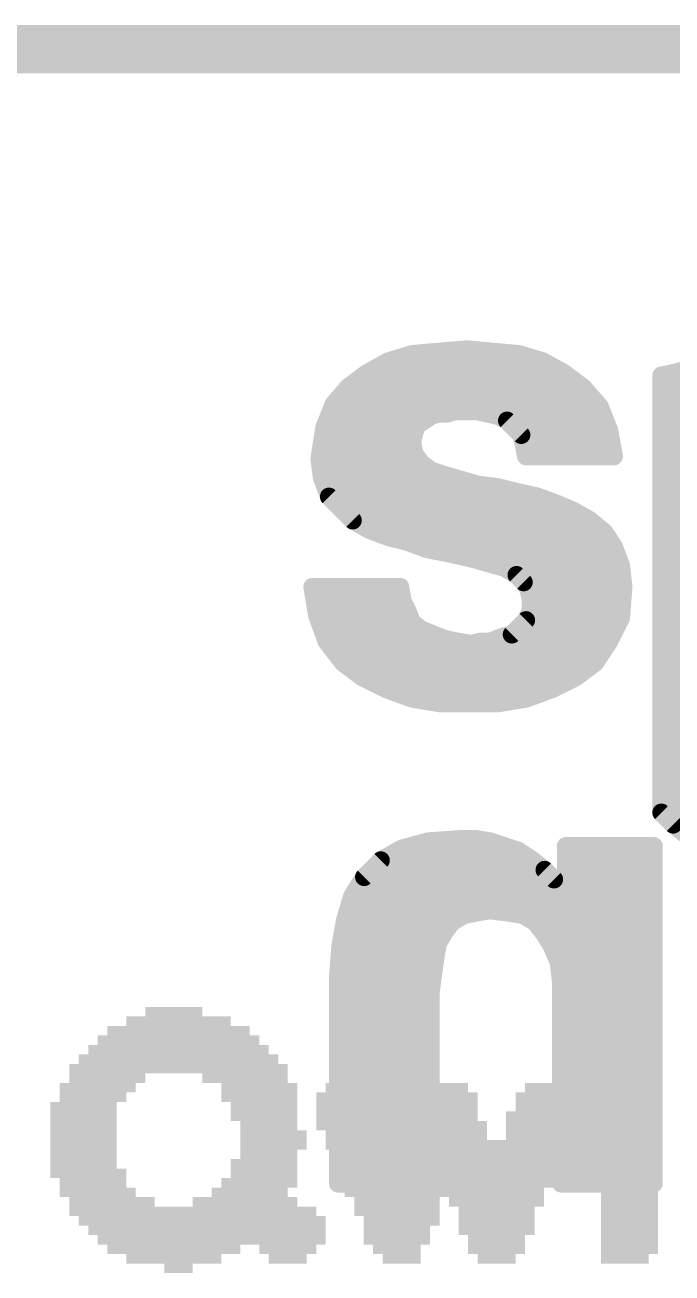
# Model space of a CAD drawing. Extents: x -29.2 to 57.4, y -24.7 to 35.4.
# Drawn here: x 6.02 to 8.75, y 20.25 to 25.5 of the extents above; entities that cross this region are included whole.
import ezdxf

# ---------------------------------------------------------------- set-up
doc = ezdxf.new("R2010")
doc.units = 0
for name, color, linetype in [('1', 12, 'CONTINUOUS'), ('16', 132, 'CONTINUOUS'), ('20', 31, 'CONTINUOUS'), ('21', 41, 'CONTINUOUS'), ('22', 40, 'CONTINUOUS')]:
    doc.layers.add(name, color=color, linetype=linetype)

# ---------------------------------------------------------------- blocks, each defined once
blk = doc.blocks.new('RECT')
blk.add_solid([(-0.5, -0.5), (0.5, -0.5), (-0.5, 0.5), (0.5, 0.5)])

msp = doc.modelspace()

# ---------------------------------------------------------------- linework, layer by layer
at = {"layer": '1', "const_width": 0.2032}
msp.add_lwpolyline([(25.4, 25.4), (0, 25.4)], dxfattribs=at)
at = {"layer": '16', "const_width": 0.2032}
msp.add_lwpolyline([(25.4, 25.4), (0, 25.4)], dxfattribs=at)
at = {"layer": '20', "const_width": 0.2032}
msp.add_lwpolyline([(25.4, 25.4), (0, 25.4)], dxfattribs=at)
at = {"layer": '21', "const_width": 0.0762}
for points in [[(7.761, 24.126), (7.881, 24.136)], [(7.881, 24.136), (8.101, 24.116)], [(7.461, 24.036), (7.551, 24.086)], [(7.5388, 24.0792), (8.2132, 24.0792)], [(7.551, 24.086), (7.651, 24.116)], [(7.651, 24.116), (7.761, 24.126)], [(8.101, 24.116), (8.201, 24.086)], [(8.201, 24.086), (8.291, 24.036)], [(7.381, 23.976), (7.461, 24.036)], [(8.291, 24.036), (8.371, 23.976)], [(8.701, 24.026), (8.751, 24.036)], [(8.701, 22.186), (8.701, 24.026)], [(8.751, 24.036), (8.791, 24.046)], [(7.321, 23.906), (7.381, 23.976)], [(7.417, 24.003), (8.335, 24.003)], [(8.371, 23.976), (8.441, 23.896)], [(8.701, 24.003), (9.071, 24.003)], [(7.3388, 23.9268), (8.414, 23.9268)], [(8.701, 23.9268), (9.071, 23.9268)], [(7.281, 23.806), (7.321, 23.906)], [(7.761, 23.866), (7.731, 23.856)], [(7.801, 23.866), (7.761, 23.866)], [(7.831, 23.876), (7.801, 23.866)], [(7.921, 23.876), (7.831, 23.876)], [(7.971, 23.866), (7.921, 23.876)], [(8.011, 23.856), (7.971, 23.866)], [(8.441, 23.896), (8.481, 23.796)], [(7.2988, 23.8506), (7.7229, 23.8506)], [(7.671, 23.816), (7.661, 23.786)], [(7.731, 23.856), (7.671, 23.816)], [(8.051, 23.836), (8.011, 23.856)], [(8.0218, 23.8506), (8.4592, 23.8506)], [(8.111, 23.776), (8.051, 23.836)], [(8.701, 23.8506), (10.0133, 23.8506)], [(7.261, 23.676), (7.281, 23.806)], [(7.2761, 23.7744), (7.6581, 23.7744)], [(7.661, 23.786), (7.651, 23.746)], [(8.121, 23.736), (8.111, 23.776)], [(8.1114, 23.7744), (8.4849, 23.7744)], [(8.481, 23.796), (8.501, 23.686)], [(8.701, 23.7744), (9.2186, 23.7744)], [(7.651, 23.746), (7.661, 23.696)], [(8.131, 23.686), (8.121, 23.736)], [(7.271, 23.596), (7.261, 23.676)], [(7.2644, 23.6982), (7.6606, 23.6982)], [(7.661, 23.696), (7.691, 23.656)], [(7.691, 23.656), (7.731, 23.626)], [(8.1286, 23.6982), (8.4988, 23.6982)], [(8.501, 23.686), (8.131, 23.686)], [(8.701, 23.6982), (9.1428, 23.6982)], [(7.2678, 23.622), (7.743, 23.622)], [(7.731, 23.626), (7.791, 23.606)], [(7.791, 23.606), (7.931, 23.566)], [(8.701, 23.622), (9.11, 23.622)], [(7.301, 23.516), (7.271, 23.596)], [(7.931, 23.566), (8.011, 23.556)], [(8.011, 23.556), (8.091, 23.536)], [(7.2898, 23.5458), (8.0518, 23.5458)], [(7.401, 23.416), (7.301, 23.516)], [(8.091, 23.536), (8.181, 23.516)], [(8.181, 23.516), (8.261, 23.486)], [(8.701, 23.5458), (9.091, 23.5458)], [(7.3474, 23.4696), (8.2993, 23.4696)], [(8.261, 23.486), (8.331, 23.456)], [(8.331, 23.456), (8.401, 23.416)], [(8.701, 23.4696), (9.0719, 23.4696)], [(7.471, 23.376), (7.401, 23.416)], [(7.4405, 23.3934), (8.4281, 23.3934)], [(8.401, 23.416), (8.461, 23.366)], [(8.701, 23.3934), (9.071, 23.3934)], [(7.551, 23.346), (7.471, 23.376)], [(7.631, 23.326), (7.551, 23.346)], [(8.461, 23.366), (8.501, 23.306)], [(7.711, 23.296), (7.631, 23.326)], [(7.6545, 23.3172), (8.4935, 23.3172)], [(7.811, 23.276), (7.711, 23.296)], [(8.501, 23.306), (8.531, 23.226)], [(8.701, 23.3172), (9.071, 23.3172)], [(7.901, 23.256), (7.811, 23.276)], [(8.041, 23.216), (7.901, 23.256)], [(7.9535, 23.241), (8.5254, 23.241)], [(8.701, 23.241), (9.0847, 23.241)], [(8.091, 23.186), (8.041, 23.216)], [(8.121, 23.156), (8.091, 23.186)], [(8.531, 23.226), (8.541, 23.136)], [(7.251, 23.016), (7.231, 23.136)], [(7.231, 23.136), (7.601, 23.136)], [(7.601, 23.136), (7.611, 23.076)], [(8.1122, 23.1648), (8.5378, 23.1648)], [(8.141, 23.126), (8.121, 23.156)], [(8.541, 23.136), (8.531, 23.006)], [(8.701, 23.1648), (9.1038, 23.1648)], [(7.2389, 23.0886), (7.6089, 23.0886)], [(8.151, 23.086), (8.141, 23.126)], [(8.1503, 23.0886), (8.5374, 23.0886)], [(8.151, 23.036), (8.151, 23.086)], [(8.701, 23.0886), (9.1426, 23.0886)], [(7.611, 23.076), (7.631, 23.036)], [(7.631, 23.036), (7.651, 22.986)], [(8.131, 22.996), (8.151, 23.036)], [(7.291, 22.906), (7.251, 23.016)], [(7.2523, 23.0124), (7.6404, 23.0124)], [(7.651, 22.986), (7.691, 22.956)], [(8.071, 22.936), (8.131, 22.996)], [(8.1392, 23.0124), (8.5315, 23.0124)], [(8.531, 23.006), (8.481, 22.906)], [(8.701, 23.0124), (9.1964, 23.0124)], [(7.28, 22.9362), (7.7405, 22.9362)], [(7.691, 22.956), (7.791, 22.916)], [(7.981, 22.906), (8.031, 22.926)], [(8.031, 22.926), (8.071, 22.936)], [(8.0712, 22.9362), (8.4961, 22.9362)], [(8.701, 22.9362), (9.4092, 22.9362)], [(7.361, 22.816), (7.291, 22.906)], [(7.791, 22.916), (7.841, 22.906)], [(7.841, 22.906), (7.901, 22.896)], [(7.901, 22.896), (7.941, 22.906)], [(7.941, 22.906), (7.981, 22.906)], [(8.481, 22.906), (8.421, 22.816)], [(7.3268, 22.86), (8.4503, 22.86)], [(7.441, 22.756), (7.361, 22.816)], [(8.421, 22.816), (8.341, 22.756)], [(8.701, 22.86), (9.975, 22.86)], [(7.4039, 22.7838), (8.3781, 22.7838)], [(8.701, 22.7838), (9.091, 22.7838)], [(7.541, 22.706), (7.441, 22.756)], [(8.341, 22.756), (8.241, 22.706)], [(7.5378, 22.7076), (8.2442, 22.7076)], [(7.651, 22.666), (7.541, 22.706)], [(7.771, 22.646), (7.651, 22.666)], [(8.131, 22.666), (8.011, 22.646)], [(8.241, 22.706), (8.131, 22.666)], [(8.701, 22.7076), (9.091, 22.7076)], [(8.011, 22.646), (7.771, 22.646)], [(8.701, 22.6314), (9.091, 22.6314)], [(8.701, 22.5552), (9.091, 22.5552)], [(8.701, 22.479), (9.091, 22.479)], [(8.701, 22.4028), (9.091, 22.4028)], [(8.701, 22.3266), (9.091, 22.3266)], [(8.701, 22.2504), (9.091, 22.2504)], [(8.751, 22.136), (8.701, 22.186)], [(8.7128, 22.1742), (9.091, 22.1742)], [(8.801, 22.096), (8.751, 22.136)]]:
    msp.add_lwpolyline(points, dxfattribs=at)
at = {"layer": '21', "const_width": 0.0381}
for points in [[(7.8827, 24.155, 1), (7.8793, 24.117)], [(7.8826, 24.117, 1), (7.8794, 24.155)], [(7.5388, 24.0983, 1), (7.5388, 24.0602)], [(7.5455, 24.1042, 1), (7.5565, 24.0678)], [(7.5603, 24.0693, 1), (7.5417, 24.1027)], [(7.6493, 24.135, 1), (7.6527, 24.097)], [(7.6565, 24.0978, 1), (7.6455, 24.1342)], [(7.7594, 24.145, 1), (7.7626, 24.107)], [(7.7627, 24.107, 1), (7.7593, 24.145)], [(8.1065, 24.1342, 1), (8.0955, 24.0978)], [(8.0993, 24.097, 1), (8.1027, 24.135)], [(8.2103, 24.1027, 1), (8.1917, 24.0693)], [(8.1955, 24.0678, 1), (8.2065, 24.1042)], [(8.2132, 24.0602, 1), (8.2132, 24.0983)], [(7.4517, 24.0527, 1), (7.4703, 24.0193)], [(7.4724, 24.0208, 1), (7.4496, 24.0512)], [(8.3024, 24.0512, 1), (8.2796, 24.0208)], [(8.2817, 24.0193, 1), (8.3003, 24.0527)], [(8.6973, 24.0447, 1), (8.7047, 24.0073)], [(8.7201, 24.026, 1), (8.682, 24.026)], [(8.7464, 24.0545, 1), (8.7556, 24.0175)], [(8.7547, 24.0173, 1), (8.7473, 24.0547)], [(7.3696, 23.9912, 1), (7.3924, 23.9608)], [(7.3955, 23.9636, 1), (7.3665, 23.9884)], [(7.417, 24.0221, 1), (7.417, 23.984)], [(8.335, 23.984, 1), (8.335, 24.0221)], [(8.3853, 23.9885, 1), (8.3567, 23.9635)], [(8.3596, 23.9608, 1), (8.3824, 23.9912)], [(8.701, 24.0221, 1), (8.701, 23.984)], [(7.3388, 23.9459, 1), (7.3388, 23.9078)], [(8.414, 23.9078, 1), (8.414, 23.9459)], [(8.701, 23.9459, 1), (8.701, 23.9078)], [(7.3065, 23.9184, 1), (7.3355, 23.8936)], [(7.3387, 23.8989, 1), (7.3033, 23.9131)], [(7.761, 23.885, 1), (7.761, 23.8469)], [(7.767, 23.8479, 1), (7.755, 23.8841)], [(7.801, 23.8469, 1), (7.801, 23.885)], [(7.831, 23.8951, 1), (7.831, 23.857)], [(7.837, 23.8579, 1), (7.825, 23.8941)], [(7.9247, 23.8947, 1), (7.9173, 23.8573)], [(7.921, 23.857, 1), (7.921, 23.8951)], [(7.9756, 23.8845, 1), (7.9664, 23.8475)], [(8.4587, 23.9031, 1), (8.4233, 23.8889)], [(8.4267, 23.8835, 1), (8.4553, 23.9085)], [(7.2988, 23.8697, 1), (7.2988, 23.8316)], [(7.6891, 23.81, 1), (7.6529, 23.822)], [(7.725, 23.8741, 1), (7.737, 23.8379)], [(7.7416, 23.8401, 1), (7.7204, 23.8719)], [(7.7229, 23.8316, 1), (7.7229, 23.8697)], [(7.795, 23.8841, 1), (7.807, 23.8479)], [(7.9673, 23.8473, 1), (7.9747, 23.8847)], [(8.0195, 23.873, 1), (8.0025, 23.839)], [(8.0218, 23.8697, 1), (8.0218, 23.8316)], [(8.0064, 23.8375, 1), (8.0156, 23.8745)], [(8.0645, 23.8495, 1), (8.0375, 23.8225)], [(8.0425, 23.819, 1), (8.0595, 23.853)], [(8.4592, 23.8316, 1), (8.4592, 23.8697)], [(8.701, 23.8697, 1), (8.701, 23.8316)], [(7.2761, 23.7934, 1), (7.2761, 23.7553)], [(7.2633, 23.8131, 1), (7.2987, 23.7989)], [(7.2998, 23.8031, 1), (7.2622, 23.8089)], [(7.6429, 23.792, 1), (7.6791, 23.78)], [(7.6795, 23.7814, 1), (7.6425, 23.7906)], [(7.6604, 23.8319, 1), (7.6816, 23.8001)], [(7.6581, 23.7553, 1), (7.6581, 23.7934)], [(8.1295, 23.7806, 1), (8.0925, 23.7714)], [(8.1114, 23.7934, 1), (8.1114, 23.7553)], [(8.0975, 23.7625, 1), (8.1245, 23.7895)], [(8.4997, 23.7994, 1), (8.4623, 23.7926)], [(8.4633, 23.7889, 1), (8.4987, 23.8031)], [(8.4849, 23.7553, 1), (8.4849, 23.7934)], [(8.701, 23.7934, 1), (8.701, 23.7553)], [(7.6697, 23.7497, 1), (7.6323, 23.7423)], [(7.6325, 23.7506, 1), (7.6695, 23.7414)], [(8.1397, 23.7397, 1), (8.1023, 23.7323)], [(8.1025, 23.7314, 1), (8.1395, 23.7406)], [(7.2799, 23.6784, 1), (7.2421, 23.6736)], [(7.2422, 23.6789, 1), (7.2798, 23.6731)], [(7.2644, 23.7172, 1), (7.2644, 23.6791)], [(7.6762, 23.7074, 1), (7.6458, 23.6846)], [(7.6423, 23.6923, 1), (7.6797, 23.6997)], [(7.6606, 23.6791, 1), (7.6606, 23.7172)], [(7.7024, 23.6712, 1), (7.6796, 23.6408)], [(8.1286, 23.7172, 1), (8.1286, 23.6791)], [(8.131, 23.705, 1), (8.131, 23.6669)], [(8.1123, 23.6823, 1), (8.1497, 23.6897)], [(8.4823, 23.6826, 1), (8.5197, 23.6894)], [(8.4988, 23.6791, 1), (8.4988, 23.7172)], [(8.501, 23.6669, 1), (8.501, 23.705)], [(8.701, 23.7172, 1), (8.701, 23.6791)], [(7.2678, 23.641, 1), (7.2678, 23.6029)], [(7.6758, 23.6446, 1), (7.7062, 23.6674)], [(7.737, 23.6441, 1), (7.725, 23.6079)], [(7.7196, 23.6108, 1), (7.7424, 23.6412)], [(7.743, 23.6029, 1), (7.743, 23.641)], [(7.7962, 23.6243, 1), (7.7858, 23.5877)], [(7.785, 23.5879, 1), (7.797, 23.6241)], [(8.701, 23.641, 1), (8.701, 23.6029)], [(7.2888, 23.6027, 1), (7.2532, 23.5893)], [(7.2521, 23.5936, 1), (7.2899, 23.5984)], [(7.9334, 23.5849, 1), (7.9286, 23.5471)], [(7.9258, 23.5477, 1), (7.9362, 23.5843)], [(8.0156, 23.5745, 1), (8.0064, 23.5375)], [(8.0086, 23.5371, 1), (8.0134, 23.5749)], [(7.2898, 23.5648, 1), (7.2898, 23.5267)], [(7.3145, 23.5295, 1), (7.2875, 23.5025)], [(7.2832, 23.5093, 1), (7.3188, 23.5227)], [(8.0518, 23.5267, 1), (8.0518, 23.5648)], [(8.0951, 23.5546, 1), (8.0869, 23.5174)], [(8.0864, 23.5175, 1), (8.0956, 23.5545)], [(8.1877, 23.5338, 1), (8.1743, 23.4982)], [(8.1769, 23.4974, 1), (8.1851, 23.5346)], [(8.701, 23.5648, 1), (8.701, 23.5267)], [(7.3474, 23.4886, 1), (7.3474, 23.4505)], [(8.2685, 23.5035, 1), (8.2535, 23.4685)], [(8.2543, 23.4682, 1), (8.2677, 23.5038)], [(8.2993, 23.4505, 1), (8.2993, 23.4886)], [(8.3405, 23.4725, 1), (8.3215, 23.4395)], [(8.3235, 23.4385, 1), (8.3385, 23.4735)], [(8.701, 23.4886, 1), (8.701, 23.4505)], [(7.4105, 23.4325, 1), (7.3915, 23.3995)], [(7.3875, 23.4025, 1), (7.4145, 23.4295)], [(7.4405, 23.4124, 1), (7.4405, 23.3743)], [(8.4132, 23.4306, 1), (8.3888, 23.4014)], [(8.3915, 23.3995, 1), (8.4105, 23.4325)], [(8.4281, 23.3743, 1), (8.4281, 23.4124)], [(8.701, 23.4124, 1), (8.701, 23.3743)], [(7.4777, 23.3938, 1), (7.4643, 23.3582)], [(7.4615, 23.3595, 1), (7.4805, 23.3925)], [(7.5556, 23.3645, 1), (7.5464, 23.3275)], [(7.5443, 23.3282, 1), (7.5577, 23.3638)], [(8.4769, 23.3766, 1), (8.4451, 23.3554)], [(8.4488, 23.3514, 1), (8.4732, 23.3806)], [(7.6377, 23.3438, 1), (7.6243, 23.3082)], [(7.6264, 23.3075, 1), (7.6356, 23.3445)], [(7.6545, 23.3362, 1), (7.6545, 23.2981)], [(7.7147, 23.3147, 1), (7.7073, 23.2773)], [(7.7043, 23.2782, 1), (7.7177, 23.3138)], [(8.5188, 23.3127, 1), (8.4832, 23.2993)], [(8.4851, 23.2954, 1), (8.5169, 23.3166)], [(8.4935, 23.2981, 1), (8.4935, 23.3362)], [(8.701, 23.3362, 1), (8.701, 23.2981)], [(7.8151, 23.2946, 1), (7.8069, 23.2574)], [(7.8073, 23.2573, 1), (7.8147, 23.2947)], [(7.9062, 23.2743, 1), (7.8958, 23.2377)], [(7.8969, 23.2374, 1), (7.9051, 23.2746)], [(7.9535, 23.26, 1), (7.9535, 23.2219)], [(8.5254, 23.2219, 1), (8.5254, 23.26)], [(8.701, 23.26, 1), (8.701, 23.2219)], [(8.0508, 23.2323, 1), (8.0312, 23.1997)], [(8.0358, 23.1977, 1), (8.0462, 23.2343)], [(8.1045, 23.1995, 1), (8.0775, 23.1725)], [(8.0812, 23.1697, 1), (8.1008, 23.2023)], [(8.5499, 23.2281, 1), (8.5121, 23.2239)], [(8.5132, 23.2193, 1), (8.5488, 23.2327)], [(7.231, 23.1551, 1), (7.231, 23.117)], [(7.2498, 23.1391, 1), (7.2122, 23.1329)], [(7.6198, 23.1391, 1), (7.5822, 23.1329)], [(7.601, 23.117, 1), (7.601, 23.1551)], [(8.1122, 23.1838, 1), (8.1122, 23.1457)], [(8.1369, 23.1666, 1), (8.1051, 23.1454)], [(8.1075, 23.1425, 1), (8.1345, 23.1695)], [(8.56, 23.1345, 1), (8.522, 23.1375)], [(8.5378, 23.1457, 1), (8.5378, 23.1838)], [(8.701, 23.1838, 1), (8.701, 23.1457)], [(7.2389, 23.1076, 1), (7.2389, 23.0695)], [(7.6089, 23.0695, 1), (7.6089, 23.1076)], [(8.1595, 23.1306, 1), (8.1225, 23.1214)], [(8.1251, 23.1154, 1), (8.1569, 23.1366)], [(8.1503, 23.1076, 1), (8.1503, 23.0695)], [(8.17, 23.086, 1), (8.1319, 23.086)], [(8.5221, 23.1339, 1), (8.5599, 23.1381)], [(8.5374, 23.0695, 1), (8.5374, 23.1076)], [(8.701, 23.1076, 1), (8.701, 23.0695)], [(7.628, 23.0845, 1), (7.594, 23.0675)], [(7.5922, 23.0729, 1), (7.6298, 23.0791)], [(7.6487, 23.0431, 1), (7.6133, 23.0289)], [(7.614, 23.0275, 1), (7.648, 23.0445)], [(8.1325, 23.0814, 1), (8.1695, 23.0906)], [(8.168, 23.0275, 1), (8.134, 23.0445)], [(7.2689, 23.0225, 1), (7.2331, 23.0095)], [(7.2322, 23.0129, 1), (7.2698, 23.0191)], [(7.2523, 23.0314, 1), (7.2523, 22.9933)], [(7.6624, 23.0012, 1), (7.6396, 22.9708)], [(7.6333, 22.9789, 1), (7.6687, 22.9931)], [(7.6404, 22.9933, 1), (7.6404, 23.0314)], [(8.114, 23.0045, 1), (8.148, 22.9875)], [(8.1445, 22.9825, 1), (8.1175, 23.0095)], [(8.1392, 23.0314, 1), (8.1392, 22.9933)], [(8.1319, 23.036, 1), (8.17, 23.036)], [(8.512, 23.0075, 1), (8.55, 23.0045)], [(8.548, 22.9975, 1), (8.514, 23.0145)], [(8.5315, 22.9933, 1), (8.5315, 23.0314)], [(8.701, 23.0314, 1), (8.701, 22.9933)], [(7.28, 22.9552, 1), (7.28, 22.9171)], [(7.6981, 22.9737, 1), (7.6839, 22.9383)], [(7.6796, 22.9408, 1), (7.7024, 22.9712)], [(7.7405, 22.9171, 1), (7.7405, 22.9552)], [(8.0264, 22.9445, 1), (8.0356, 22.9075)], [(8.0381, 22.9083, 1), (8.0239, 22.9437)], [(8.0575, 22.9495, 1), (8.0845, 22.9225)], [(8.0712, 22.9552, 1), (8.0712, 22.9171)], [(8.0756, 22.9175, 1), (8.0664, 22.9545)], [(8.4961, 22.9171, 1), (8.4961, 22.9552)], [(8.701, 22.9552, 1), (8.701, 22.9171)], [(7.306, 22.9177, 1), (7.276, 22.8943)], [(7.2731, 22.8995, 1), (7.3089, 22.9125)], [(7.7947, 22.9347, 1), (7.7873, 22.8973)], [(7.7839, 22.8983, 1), (7.7981, 22.9337)], [(7.8441, 22.9248, 1), (7.8379, 22.8872)], [(7.8373, 22.8873, 1), (7.8447, 22.9247)], [(7.8964, 22.9145, 1), (7.9056, 22.8775)], [(7.8979, 22.8772, 1), (7.9041, 22.9148)], [(7.941, 22.9251, 1), (7.941, 22.887)], [(7.9456, 22.8875, 1), (7.9364, 22.9245)], [(7.9739, 22.9237, 1), (7.9881, 22.8883)], [(7.981, 22.887, 1), (7.981, 22.9251)], [(8.464, 22.9145, 1), (8.498, 22.8975)], [(8.4969, 22.8954, 1), (8.4651, 22.9166)], [(7.3268, 22.879, 1), (7.3268, 22.8409)], [(7.3724, 22.8312, 1), (7.3496, 22.8008)], [(8.4324, 22.8008, 1), (8.4096, 22.8312)], [(8.4503, 22.8409, 1), (8.4503, 22.879)], [(8.701, 22.879, 1), (8.701, 22.8409)], [(7.346, 22.8043, 1), (7.376, 22.8277)], [(7.4039, 22.8028, 1), (7.4039, 22.7647)], [(8.3781, 22.7647, 1), (8.3781, 22.8028)], [(8.4051, 22.8266, 1), (8.4369, 22.8054)], [(8.701, 22.8028, 1), (8.701, 22.7647)], [(7.4495, 22.773, 1), (7.4325, 22.739)], [(7.4296, 22.7408, 1), (7.4524, 22.7712)], [(8.3296, 22.7712, 1), (8.3524, 22.7408)], [(8.3495, 22.739, 1), (8.3325, 22.773)], [(7.5378, 22.7266, 1), (7.5378, 22.6885)], [(7.5475, 22.7239, 1), (7.5345, 22.6881)], [(7.5325, 22.689, 1), (7.5495, 22.723)], [(7.6541, 22.6848, 1), (7.6479, 22.6472)], [(7.6445, 22.6481, 1), (7.6575, 22.6839)], [(8.1245, 22.6839, 1), (8.1375, 22.6481)], [(8.1341, 22.6472, 1), (8.1279, 22.6848)], [(8.2325, 22.723, 1), (8.2495, 22.689)], [(8.2475, 22.6881, 1), (8.2345, 22.7239)], [(8.2442, 22.6885, 1), (8.2442, 22.7266)], [(8.701, 22.7266, 1), (8.701, 22.6885)], [(7.771, 22.6651, 1), (7.771, 22.627)], [(7.7679, 22.6272, 1), (7.7741, 22.6648)], [(8.0079, 22.6648, 1), (8.0141, 22.6272)], [(8.011, 22.627, 1), (8.011, 22.6651)], [(8.701, 22.6505, 1), (8.701, 22.6124)], [(8.701, 22.5743, 1), (8.701, 22.5362)], [(8.701, 22.4981, 1), (8.701, 22.46)], [(8.701, 22.4219, 1), (8.701, 22.3838)], [(8.701, 22.3457, 1), (8.701, 22.3076)], [(8.701, 22.2695, 1), (8.701, 22.2314)], [(8.7145, 22.1995, 1), (8.6875, 22.1725)], [(8.682, 22.186, 1), (8.7201, 22.186)], [(8.7128, 22.1933, 1), (8.7128, 22.1552)], [(8.7629, 22.1509, 1), (8.7391, 22.1211)], [(8.7375, 22.1225, 1), (8.7645, 22.1495)]]:
    msp.add_lwpolyline(points, format="xyb", dxfattribs=at)
at = {"layer": '22', "const_width": 0.0762}
for points in [[(7.609, 22.035), (7.519, 21.985)], [(7.719, 22.065), (7.609, 22.035)], [(7.859, 22.075), (7.719, 22.065)], [(7.919, 22.075), (7.859, 22.075)], [(7.979, 22.065), (7.919, 22.075)], [(8.099, 22.025), (7.979, 22.065)], [(8.669, 22.045), (8.299, 22.045)], [(8.299, 22.045), (8.299, 21.845)], [(8.669, 20.625), (8.669, 22.045)], [(7.519, 21.985), (7.449, 21.915)], [(7.5852, 22.0218), (8.1038, 22.0218)], [(8.159, 21.985), (8.099, 22.025)], [(8.209, 21.945), (8.159, 21.985)], [(8.299, 22.0218), (8.669, 22.0218)], [(7.4796, 21.9456), (8.2082, 21.9456)], [(8.249, 21.905), (8.209, 21.945)], [(8.299, 21.9456), (8.669, 21.9456)], [(7.449, 21.915), (7.399, 21.835)], [(8.289, 21.845), (8.249, 21.905)], [(7.399, 21.835), (7.369, 21.735)], [(7.4205, 21.8694), (8.2727, 21.8694)], [(8.299, 21.845), (8.289, 21.845)], [(8.299, 21.8694), (8.669, 21.8694)], [(7.3865, 21.7932), (8.669, 21.7932)], [(7.869, 21.755), (7.919, 21.765)], [(7.919, 21.765), (7.979, 21.775)], [(7.979, 21.775), (8.059, 21.765)], [(8.059, 21.765), (8.119, 21.755)], [(7.369, 21.735), (7.349, 21.625)], [(7.3657, 21.717), (7.813, 21.717)], [(7.789, 21.685), (7.819, 21.725)], [(7.819, 21.725), (7.869, 21.755)], [(8.119, 21.755), (8.169, 21.725)], [(8.169, 21.725), (8.209, 21.675)], [(8.1754, 21.717), (8.669, 21.717)], [(7.759, 21.635), (7.789, 21.685)], [(8.209, 21.675), (8.239, 21.625)], [(7.349, 21.625), (7.339, 21.495)], [(7.3519, 21.6408), (7.7625, 21.6408)], [(7.749, 21.575), (7.759, 21.635)], [(8.2295, 21.6408), (8.669, 21.6408)], [(8.239, 21.625), (8.269, 21.555)], [(7.3444, 21.5646), (7.7475, 21.5646)], [(7.739, 21.505), (7.749, 21.575)], [(8.2649, 21.5646), (8.669, 21.5646)], [(8.269, 21.555), (8.279, 21.465)], [(7.729, 21.425), (7.739, 21.505)], [(7.339, 21.495), (7.339, 20.625)], [(7.339, 21.4884), (7.7369, 21.4884)], [(8.2764, 21.4884), (8.669, 21.4884)], [(8.279, 21.465), (8.279, 20.625)], [(7.339, 21.4122), (7.729, 21.4122)], [(7.729, 20.625), (7.729, 21.425)], [(8.279, 21.4122), (8.669, 21.4122)], [(7.339, 21.336), (7.729, 21.336)], [(8.279, 21.336), (8.669, 21.336)], [(7.339, 21.2598), (7.729, 21.2598)], [(8.279, 21.2598), (8.669, 21.2598)], [(7.339, 21.1836), (7.729, 21.1836)], [(8.279, 21.1836), (8.669, 21.1836)], [(7.339, 21.1074), (7.729, 21.1074)], [(8.279, 21.1074), (8.669, 21.1074)], [(7.339, 21.0312), (7.729, 21.0312)], [(8.279, 21.0312), (8.669, 21.0312)], [(7.339, 20.955), (7.729, 20.955)], [(8.279, 20.955), (8.669, 20.955)], [(7.339, 20.8788), (7.729, 20.8788)], [(8.279, 20.8788), (8.669, 20.8788)], [(7.339, 20.8026), (7.729, 20.8026)], [(8.279, 20.8026), (8.669, 20.8026)], [(7.339, 20.7264), (7.729, 20.7264)], [(8.279, 20.7264), (8.669, 20.7264)], [(7.339, 20.6502), (7.729, 20.6502)], [(7.339, 20.625), (7.729, 20.625)], [(8.279, 20.6502), (8.669, 20.6502)], [(8.279, 20.625), (8.669, 20.625)]]:
    msp.add_lwpolyline(points, dxfattribs=at)
at = {"layer": '22', "const_width": 0.0381}
for points in [[(7.604, 22.0534, 1), (7.614, 22.0166)], [(7.6183, 22.0183, 1), (7.5997, 22.0517)], [(7.7176, 22.084, 1), (7.7204, 22.046)], [(7.724, 22.0466, 1), (7.714, 22.0834)], [(7.859, 22.094, 1), (7.859, 22.0559)], [(7.8604, 22.056, 1), (7.8576, 22.094)], [(7.9221, 22.0938, 1), (7.9159, 22.0562)], [(7.919, 22.0559, 1), (7.919, 22.094)], [(7.985, 22.0831, 1), (7.973, 22.0469)], [(7.9759, 22.0462, 1), (7.9821, 22.0838)], [(8.299, 22.0641, 1), (8.299, 22.026)], [(8.3181, 22.045, 1), (8.28, 22.045)], [(8.6881, 22.045, 1), (8.65, 22.045)], [(8.669, 22.026, 1), (8.669, 22.0641)], [(7.5097, 22.0017, 1), (7.5283, 21.9683)], [(7.5325, 21.9715, 1), (7.5055, 21.9985)], [(7.5852, 22.0409, 1), (7.5852, 22.0028)], [(8.1096, 22.0409, 1), (8.0884, 22.0091)], [(8.093, 22.0069, 1), (8.105, 22.0431)], [(8.1038, 22.0028, 1), (8.1038, 22.0409)], [(8.1709, 21.9999, 1), (8.1471, 21.9701)], [(8.1484, 21.9691, 1), (8.1696, 22.0009)], [(8.299, 22.0409, 1), (8.299, 22.0028)], [(8.669, 22.0028, 1), (8.669, 22.0409)], [(7.4796, 21.9647, 1), (7.4796, 21.9266)], [(8.2225, 21.9585, 1), (8.1955, 21.9315)], [(8.1971, 21.9301, 1), (8.2209, 21.9599)], [(8.2082, 21.9266, 1), (8.2082, 21.9647)], [(8.299, 21.9647, 1), (8.299, 21.9266)], [(8.669, 21.9266, 1), (8.669, 21.9647)], [(7.4205, 21.8885, 1), (7.4205, 21.8504)], [(7.4355, 21.9285, 1), (7.4625, 21.9015)], [(7.4652, 21.9049, 1), (7.4328, 21.9251)], [(8.2649, 21.9156, 1), (8.2331, 21.8944)], [(8.2355, 21.8915, 1), (8.2625, 21.9185)], [(8.2727, 21.8504, 1), (8.2727, 21.8885)], [(8.299, 21.8885, 1), (8.299, 21.8504)], [(8.669, 21.8504, 1), (8.669, 21.8885)], [(7.3828, 21.8451, 1), (7.4152, 21.8249)], [(7.4172, 21.8295, 1), (7.3808, 21.8405)], [(8.289, 21.8641, 1), (8.289, 21.826)], [(8.2731, 21.8344, 1), (8.3049, 21.8556)], [(8.28, 21.845, 1), (8.3181, 21.845)], [(8.299, 21.826, 1), (8.299, 21.8641)], [(7.3865, 21.8123, 1), (7.3865, 21.7742)], [(7.9159, 21.7838, 1), (7.9221, 21.7462)], [(7.9227, 21.7463, 1), (7.9153, 21.7837)], [(7.9814, 21.7939, 1), (7.9766, 21.7561)], [(7.9821, 21.7562, 1), (7.9759, 21.7938)], [(8.0621, 21.7838, 1), (8.0559, 21.7462)], [(8.0566, 21.7461, 1), (8.0614, 21.7839)], [(8.669, 21.7742, 1), (8.669, 21.8123)], [(7.3657, 21.7361, 1), (7.3657, 21.698)], [(7.3508, 21.7405, 1), (7.3872, 21.7295)], [(7.3877, 21.7316, 1), (7.3503, 21.7384)], [(7.8092, 21.7413, 1), (7.8288, 21.7087)], [(7.8342, 21.7136, 1), (7.8038, 21.7364)], [(7.813, 21.698, 1), (7.813, 21.7361)], [(7.8653, 21.7737, 1), (7.8727, 21.7363)], [(7.8788, 21.7387, 1), (7.8592, 21.7713)], [(8.1288, 21.7713, 1), (8.1092, 21.7387)], [(8.1159, 21.7362, 1), (8.1221, 21.7738)], [(8.1839, 21.7369, 1), (8.1541, 21.7131)], [(8.1754, 21.7361, 1), (8.1754, 21.698)], [(8.1592, 21.7087, 1), (8.1788, 21.7413)], [(8.669, 21.698, 1), (8.669, 21.7361)], [(7.7738, 21.6964, 1), (7.8042, 21.6736)], [(7.8053, 21.6752, 1), (7.7727, 21.6948)], [(8.2253, 21.6848, 1), (8.1927, 21.6652)], [(8.1941, 21.6631, 1), (8.2239, 21.6869)], [(7.3303, 21.6284, 1), (7.3677, 21.6216)], [(7.368, 21.6235, 1), (7.33, 21.6265)], [(7.3519, 21.6599, 1), (7.3519, 21.6218)], [(7.7427, 21.6448, 1), (7.7753, 21.6252)], [(7.7778, 21.6319, 1), (7.7402, 21.6381)], [(7.7625, 21.6218, 1), (7.7625, 21.6599)], [(8.2295, 21.6599, 1), (8.2295, 21.6218)], [(8.2565, 21.6325, 1), (8.2215, 21.6175)], [(8.2227, 21.6152, 1), (8.2553, 21.6348)], [(8.669, 21.6218, 1), (8.669, 21.6599)], [(7.3444, 21.5837, 1), (7.3444, 21.5456)], [(7.7302, 21.5781, 1), (7.7678, 21.5719)], [(7.7679, 21.5723, 1), (7.7301, 21.5777)], [(7.7475, 21.5456, 1), (7.7475, 21.5837)], [(8.2649, 21.5837, 1), (8.2649, 21.5456)], [(8.2879, 21.5571, 1), (8.2501, 21.5529)], [(8.669, 21.5456, 1), (8.669, 21.5837)], [(7.7579, 21.5026, 1), (7.7201, 21.5074)], [(8.2515, 21.5475, 1), (8.2865, 21.5625)], [(7.339, 21.5075, 1), (7.339, 21.4694)], [(7.32, 21.4965, 1), (7.358, 21.4935)], [(7.3581, 21.495, 1), (7.32, 21.495)], [(7.7201, 21.5077, 1), (7.7579, 21.5023)], [(7.7369, 21.4694, 1), (7.7369, 21.5075)], [(8.2764, 21.5075, 1), (8.2764, 21.4694)], [(8.298, 21.465, 1), (8.2599, 21.465)], [(8.669, 21.4694, 1), (8.669, 21.5075)], [(7.339, 21.4313, 1), (7.339, 21.3932)], [(7.7481, 21.425, 1), (7.71, 21.425)], [(7.7101, 21.4274, 1), (7.7479, 21.4226)], [(7.729, 21.3932, 1), (7.729, 21.4313)], [(8.279, 21.4313, 1), (8.279, 21.3932)], [(8.2601, 21.4629, 1), (8.2979, 21.4671)], [(8.669, 21.3932, 1), (8.669, 21.4313)], [(7.339, 21.3551, 1), (7.339, 21.317)], [(7.729, 21.317, 1), (7.729, 21.3551)], [(8.279, 21.3551, 1), (8.279, 21.317)], [(8.669, 21.317, 1), (8.669, 21.3551)], [(7.339, 21.2789, 1), (7.339, 21.2408)], [(7.729, 21.2408, 1), (7.729, 21.2789)], [(8.279, 21.2789, 1), (8.279, 21.2408)], [(8.669, 21.2408, 1), (8.669, 21.2789)], [(7.339, 21.2027, 1), (7.339, 21.1646)], [(7.729, 21.1646, 1), (7.729, 21.2027)], [(8.279, 21.2027, 1), (8.279, 21.1646)], [(8.669, 21.1646, 1), (8.669, 21.2027)], [(7.339, 21.1265, 1), (7.339, 21.0884)], [(7.729, 21.0884, 1), (7.729, 21.1265)], [(8.279, 21.1265, 1), (8.279, 21.0884)], [(8.669, 21.0884, 1), (8.669, 21.1265)], [(7.339, 21.0503, 1), (7.339, 21.0122)], [(7.729, 21.0122, 1), (7.729, 21.0503)], [(8.279, 21.0503, 1), (8.279, 21.0122)], [(8.669, 21.0122, 1), (8.669, 21.0503)], [(7.339, 20.9741, 1), (7.339, 20.936)], [(7.729, 20.936, 1), (7.729, 20.9741)], [(8.279, 20.9741, 1), (8.279, 20.936)], [(8.669, 20.936, 1), (8.669, 20.9741)], [(7.339, 20.8979, 1), (7.339, 20.8598)], [(7.729, 20.8598, 1), (7.729, 20.8979)], [(8.279, 20.8979, 1), (8.279, 20.8598)], [(8.669, 20.8598, 1), (8.669, 20.8979)], [(7.339, 20.8217, 1), (7.339, 20.7836)], [(7.729, 20.7836, 1), (7.729, 20.8217)], [(8.279, 20.8217, 1), (8.279, 20.7836)], [(8.669, 20.7836, 1), (8.669, 20.8217)], [(7.339, 20.7455, 1), (7.339, 20.7074)], [(7.729, 20.7074, 1), (7.729, 20.7455)], [(8.279, 20.7455, 1), (8.279, 20.7074)], [(8.669, 20.7074, 1), (8.669, 20.7455)], [(7.339, 20.6441, 1), (7.339, 20.6059)], [(7.339, 20.6693, 1), (7.339, 20.6312)], [(7.729, 20.6312, 1), (7.729, 20.6693)], [(7.729, 20.6059, 1), (7.729, 20.6441)], [(8.279, 20.6441, 1), (8.279, 20.6059)], [(8.279, 20.6693, 1), (8.279, 20.6312)], [(8.669, 20.6312, 1), (8.669, 20.6693)], [(8.669, 20.6059, 1), (8.669, 20.6441)], [(7.32, 20.625, 1), (7.3581, 20.625)], [(7.71, 20.625, 1), (7.7481, 20.625)], [(8.2599, 20.625, 1), (8.298, 20.625)], [(8.65, 20.625, 1), (8.6881, 20.625)]]:
    msp.add_lwpolyline(points, format="xyb", dxfattribs=at)

# ---------------------------------------------------------------- block references
at = {"layer": '21', "yscale": 0.04}
for p, xscale in [((8.567, 21.388), 0.16), ((6.647, 21.348), 0.24), ((8.567, 21.348), 0.24), ((6.667, 21.268), 0.6), ((6.667, 21.308), 0.44), ((8.567, 21.308), 0.24), ((8.567, 21.268), 0.24), ((6.667, 21.228), 0.68), ((8.567, 21.228), 0.24), ((6.667, 21.188), 0.76), ((8.567, 21.188), 0.24), ((6.667, 21.108), 0.92), ((6.667, 21.148), 0.84), ((8.567, 21.148), 0.08), ((6.367, 21.068), 0.32), ((6.947, 21.068), 0.36), ((6.327, 21.028), 0.32), ((7.007, 21.028), 0.32), ((7.387, 21.028), 0.2), ((7.807, 21.028), 0.16), ((8.207, 21.028), 0.16), ((8.547, 21.028), 0.2), ((6.267, 20.948), 0.28), ((6.307, 20.988), 0.28), ((7.007, 20.988), 0.32), ((7.027, 20.948), 0.28), ((7.367, 20.988), 0.24), ((7.387, 20.948), 0.28), ((7.787, 20.948), 0.28), ((7.807, 20.988), 0.24), ((8.207, 20.988), 0.24), ((8.227, 20.948), 0.28), ((8.567, 20.988), 0.24), ((8.567, 20.948), 0.24), ((6.267, 20.908), 0.28), ((7.027, 20.908), 0.28), ((7.387, 20.908), 0.28), ((7.787, 20.908), 0.28), ((8.207, 20.908), 0.32), ((8.567, 20.908), 0.24), ((6.267, 20.868), 0.28), ((7.047, 20.868), 0.24), ((7.387, 20.868), 0.28), ((7.807, 20.868), 0.32), ((8.187, 20.868), 0.28), ((8.567, 20.868), 0.24), ((6.267, 20.828), 0.28), ((6.267, 20.788), 0.28), ((7.067, 20.828), 0.28), ((7.067, 20.788), 0.28), ((7.427, 20.828), 0.28), ((7.427, 20.788), 0.28), ((7.787, 20.828), 0.36), ((7.947, 20.788), 0.68), ((8.187, 20.828), 0.28), ((8.567, 20.828), 0.24), ((8.567, 20.788), 0.24), ((6.267, 20.748), 0.28), ((7.047, 20.748), 0.24), ((7.807, 20.748), 0.96), ((8.567, 20.748), 0.24), ((6.267, 20.708), 0.28), ((7.027, 20.708), 0.28), ((7.787, 20.708), 0.92), ((8.567, 20.708), 0.24), ((6.287, 20.668), 0.32), ((6.307, 20.628), 0.28), ((7.007, 20.628), 0.32), ((7.027, 20.668), 0.28), ((7.807, 20.668), 0.88), ((7.807, 20.628), 0.88), ((8.567, 20.668), 0.24), ((8.567, 20.628), 0.24), ((6.327, 20.588), 0.32), ((6.967, 20.588), 0.32), ((7.787, 20.588), 0.84), ((8.567, 20.588), 0.24), ((6.387, 20.548), 0.36), ((6.947, 20.548), 0.44), ((7.587, 20.548), 0.36), ((8.007, 20.548), 0.4), ((8.567, 20.548), 0.24), ((6.727, 20.508), 1.04), ((7.587, 20.508), 0.36), ((8.007, 20.508), 0.32), ((8.567, 20.508), 0.24), ((6.767, 20.468), 1.04), ((7.607, 20.468), 0.32), ((7.587, 20.428), 0.28), ((8.007, 20.468), 0.32), ((8.007, 20.428), 0.32), ((8.567, 20.468), 0.24), ((8.567, 20.428), 0.24), ((6.807, 20.388), 0.96), ((7.587, 20.388), 0.28), ((8.007, 20.388), 0.24), ((8.567, 20.388), 0.24), ((6.647, 20.348), 0.56), ((7.127, 20.348), 0.24), ((7.587, 20.348), 0.2), ((8.007, 20.348), 0.24), ((8.567, 20.348), 0.24), ((6.647, 20.308), 0.4), ((6.667, 20.268), 0.12), ((7.127, 20.308), 0.16), ((7.607, 20.308), 0.16), ((8.007, 20.308), 0.16), ((8.547, 20.308), 0.2)]:
    msp.add_blockref('RECT', p, dxfattribs=dict(at, xscale=xscale))
msp.add_blockref('RECT', (6.787, 20.428), dxfattribs=at)

doc.saveas('drawing.dxf')
